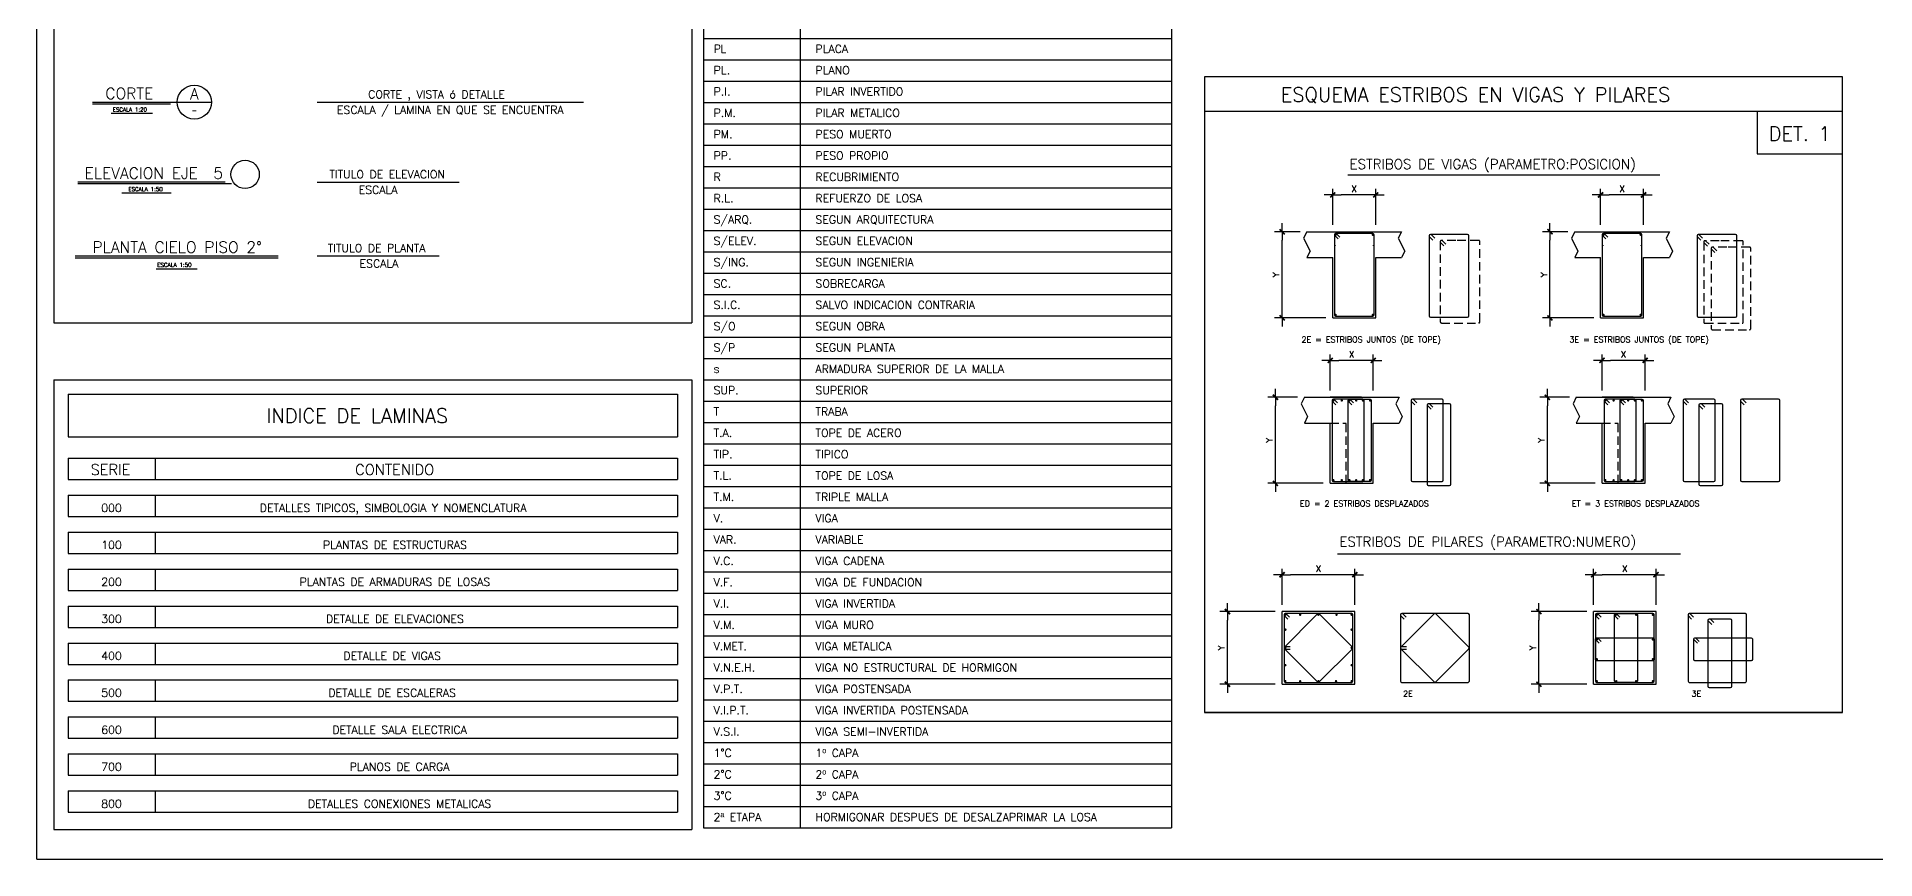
# Model space of a CAD drawing. Extents: x -5074 to 9257, y 66 to 14849.
# Drawn here: x -58 to 3174, y 68 to 1514 of the extents above; entities that cross this region are included whole.
import ezdxf
from ezdxf.enums import TextEntityAlignment as Align

# ---------------------------------------------------------------- set-up
doc = ezdxf.new("R2010")
doc.units = 0
doc.header["$LTSCALE"] = 30
doc.header["$MEASUREMENT"] = 0
doc.linetypes.add('DASHED', pattern=[0.75, 0.5, -0.25])
doc.layers.get('0').update_dxf_attribs({"linetype": 'CONTINUOUS'})
for name, color, linetype in [('RLA-CORTES', 5, 'CONTINUOUS'), ('RLA-FORMATO', 7, 'CONTINUOUS'), ('RLA-TEXTOS1', 9, 'CONTINUOUS')]:
    doc.layers.add(name, color=color, linetype=linetype)
doc.styles.add('ROMAND', font='romand', dxfattribs={"height": 31.5})
doc.styles.add('ROMANS', font='romans.shx', dxfattribs={"height": 11.25})
doc.styles.add('SIETE50', font='ROMAND.SHX', dxfattribs={"height": 31.5})
doc.dimstyles.new('ING20', dxfattribs={"dimscale": 50, "dimtxt": 0.27, "dimasz": 0.3, "dimexe": 0.3, "dimexo": 1, "dimgap": 0.1, "dimtad": 1, "dimlfac": 0.4, "dimzin": 12, "dimdsep": 46, "dimtxsty": 'ROMANS', "dimblk1": 'TICK1', "dimblk2": 'TICK1', "dimsah": 1, "dimcen": 0.09, "dimse1": 1, "dimse2": 1, "dimclrd": 2, "dimclre": 1, "dimclrt": 3, "dimadec": 0, "dimazin": 0, "dimtfac": 1, "dimtix": 1, "dimtmove": 2, "dimatfit": 3, "dimldrblk": 'TICK1', "dimfxl": 1, "dimtolj": 1, "dimtzin": 12, "dimarcsym": 0})

# ---------------------------------------------------------------- blocks, each defined once
blk = doc.blocks.new('t-corte')
at = {"color": 6}
for p, q in [((-169.7, -4.9), (162.3, -4.9)), ((-169.7, -9.9), (48.3, -9.9))]:
    blk.add_line(p, q, dxfattribs=at)
at = {"color": 3}
blk.add_line((-117.3, -35.3), (-1.8, -35.3), dxfattribs=at)
blk.add_circle((114.8, -4.9), 47.5, dxfattribs=at)
at = {"color": 6, "style": 'SIETE50'}
blk.add_text('CORTE', height=31.5, dxfattribs=at).set_placement((-133.4, 3.7))
blk.add_attdef('A', text='', height=31.5, dxfattribs=at).set_placement((114.9, 18.7), align=Align.MIDDLE_CENTER)
at = {"color": 3, "style": 'ROMANS'}
blk.add_attdef('ESCALA', (-113, -31.1), '', height=11.2, dxfattribs=at)
blk.add_attdef('-', text='', height=13, dxfattribs=at).set_placement((115, -27.7), align=Align.MIDDLE)
blk = doc.blocks.new('TICK1')
at = {"color": 2}
for points in [[(0, 0), (-1, 0)], [(0, 0), (1, 0)]]:
    blk.add_lwpolyline(points, dxfattribs=at)
at = {"color": 2, "const_width": 0.2}
blk.add_lwpolyline([(-0.3, -0.3), (0.3, 0.3)], dxfattribs=at)
blk = doc.blocks.new('*D38')
at = {"layer": 'RLA-CORTES', "color": 2, "lineweight": -2, "transparency": 16777216}
blk.add_line((2131, 1034.6), (2131, 1155.9), dxfattribs=at)
at = {"layer": 'RLA-CORTES', "color": 2, "lineweight": -2, "transparency": 16777216, "xscale": 15, "yscale": 15, "zscale": 15}
for p, rotation in [((2131, 1170.9), 90), ((2131, 1019.6), 270)]:
    blk.add_blockref('TICK1', p, dxfattribs=dict(at, rotation=rotation))
at = {"layer": 'RLA-CORTES', "color": 3, "transparency": 16777216, "insert": (2120.3, 1095.2), "char_height": 11.25, "attachment_point": 5, "rotation": 90, "style": 'ROMANS'}
blk.add_mtext('\\A1;Y', dxfattribs=at)
blk = doc.blocks.new('*D39')
at = {"layer": 'RLA-CORTES', "color": 2, "lineweight": -2, "transparency": 16777216}
blk.add_line((2280.5, 1235.7), (2234.9, 1235.7), dxfattribs=at)
at = {"layer": 'RLA-CORTES', "color": 2, "lineweight": -2, "transparency": 16777216, "xscale": 15, "yscale": 15, "zscale": 15, "rotation": 180}
blk.add_blockref('TICK1', (2219.9, 1235.7), dxfattribs=at)
at = {"layer": 'RLA-CORTES', "color": 2, "lineweight": -2, "transparency": 16777216, "xscale": 15, "yscale": 15, "zscale": 15}
blk.add_blockref('TICK1', (2295.5, 1235.7), dxfattribs=at)
at = {"layer": 'RLA-CORTES', "color": 3, "transparency": 16777216, "insert": (2257.7, 1246.4), "char_height": 11.25, "attachment_point": 5, "style": 'ROMANS'}
blk.add_mtext('\\A1;X', dxfattribs=at)
blk = doc.blocks.new('*D40')
at = {"layer": 'RLA-CORTES', "color": 2, "lineweight": -2, "transparency": 16777216}
blk.add_line((2601.8, 1034.6), (2601.8, 1155.9), dxfattribs=at)
at = {"layer": 'RLA-CORTES', "color": 2, "lineweight": -2, "transparency": 16777216, "xscale": 15, "yscale": 15, "zscale": 15}
for p, rotation in [((2601.8, 1170.9), 90), ((2601.8, 1019.6), 270)]:
    blk.add_blockref('TICK1', p, dxfattribs=dict(at, rotation=rotation))
at = {"layer": 'RLA-CORTES', "color": 3, "transparency": 16777216, "insert": (2591.2, 1095.2), "char_height": 11.25, "attachment_point": 5, "rotation": 90, "style": 'ROMANS'}
blk.add_mtext('\\A1;Y', dxfattribs=at)
blk = doc.blocks.new('*D41')
at = {"layer": 'RLA-CORTES', "color": 2, "lineweight": -2, "transparency": 16777216}
blk.add_line((2751.4, 1235.7), (2705.8, 1235.7), dxfattribs=at)
at = {"layer": 'RLA-CORTES', "color": 2, "lineweight": -2, "transparency": 16777216, "xscale": 15, "yscale": 15, "zscale": 15, "rotation": 180}
blk.add_blockref('TICK1', (2690.8, 1235.7), dxfattribs=at)
at = {"layer": 'RLA-CORTES', "color": 2, "lineweight": -2, "transparency": 16777216, "xscale": 15, "yscale": 15, "zscale": 15}
blk.add_blockref('TICK1', (2766.4, 1235.7), dxfattribs=at)
at = {"layer": 'RLA-CORTES', "color": 3, "transparency": 16777216, "insert": (2728.6, 1246.4), "char_height": 11.25, "attachment_point": 5, "style": 'ROMANS'}
blk.add_mtext('\\A1;X', dxfattribs=at)
blk = doc.blocks.new('*D42')
at = {"layer": 'RLA-CORTES', "color": 2, "lineweight": -2, "transparency": 16777216}
blk.add_line((2119.3, 743.7), (2119.3, 865), dxfattribs=at)
at = {"layer": 'RLA-CORTES', "color": 2, "lineweight": -2, "transparency": 16777216, "xscale": 15, "yscale": 15, "zscale": 15}
for p, rotation in [((2119.3, 880), 90), ((2119.3, 728.7), 270)]:
    blk.add_blockref('TICK1', p, dxfattribs=dict(at, rotation=rotation))
at = {"layer": 'RLA-CORTES', "color": 3, "transparency": 16777216, "insert": (2108.7, 804.4), "char_height": 11.25, "attachment_point": 5, "rotation": 90, "style": 'ROMANS'}
blk.add_mtext('\\A1;Y', dxfattribs=at)
blk = doc.blocks.new('*D43')
at = {"layer": 'RLA-CORTES', "color": 2, "lineweight": -2, "transparency": 16777216}
blk.add_line((2276.1, 944.9), (2230.5, 944.9), dxfattribs=at)
at = {"layer": 'RLA-CORTES', "color": 2, "lineweight": -2, "transparency": 16777216, "xscale": 15, "yscale": 15, "zscale": 15, "rotation": 180}
blk.add_blockref('TICK1', (2215.5, 944.9), dxfattribs=at)
at = {"layer": 'RLA-CORTES', "color": 2, "lineweight": -2, "transparency": 16777216, "xscale": 15, "yscale": 15, "zscale": 15}
blk.add_blockref('TICK1', (2291.1, 944.9), dxfattribs=at)
at = {"layer": 'RLA-CORTES', "color": 3, "transparency": 16777216, "insert": (2253.3, 955.5), "char_height": 11.25, "attachment_point": 5, "style": 'ROMANS'}
blk.add_mtext('\\A1;X', dxfattribs=at)
blk = doc.blocks.new('*D44')
at = {"layer": 'RLA-CORTES', "color": 2, "lineweight": -2, "transparency": 16777216}
blk.add_line((2597.2, 743.7), (2597.2, 865), dxfattribs=at)
at = {"layer": 'RLA-CORTES', "color": 2, "lineweight": -2, "transparency": 16777216, "xscale": 15, "yscale": 15, "zscale": 15}
for p, rotation in [((2597.2, 880), 90), ((2597.2, 728.7), 270)]:
    blk.add_blockref('TICK1', p, dxfattribs=dict(at, rotation=rotation))
at = {"layer": 'RLA-CORTES', "color": 3, "transparency": 16777216, "insert": (2586.6, 804.4), "char_height": 11.25, "attachment_point": 5, "rotation": 90, "style": 'ROMANS'}
blk.add_mtext('\\A1;Y', dxfattribs=at)
blk = doc.blocks.new('*D45')
at = {"layer": 'RLA-CORTES', "color": 2, "lineweight": -2, "transparency": 16777216}
blk.add_line((2754.1, 944.9), (2708.4, 944.9), dxfattribs=at)
at = {"layer": 'RLA-CORTES', "color": 2, "lineweight": -2, "transparency": 16777216, "xscale": 15, "yscale": 15, "zscale": 15, "rotation": 180}
blk.add_blockref('TICK1', (2693.4, 944.9), dxfattribs=at)
at = {"layer": 'RLA-CORTES', "color": 2, "lineweight": -2, "transparency": 16777216, "xscale": 15, "yscale": 15, "zscale": 15}
blk.add_blockref('TICK1', (2769.1, 944.9), dxfattribs=at)
at = {"layer": 'RLA-CORTES', "color": 3, "transparency": 16777216, "insert": (2731.2, 955.5), "char_height": 11.25, "attachment_point": 5, "style": 'ROMANS'}
blk.add_mtext('\\A1;X', dxfattribs=at)
blk = doc.blocks.new('*D46')
at = {"layer": 'RLA-CORTES', "color": 2, "lineweight": -2, "transparency": 16777216}
blk.add_line((2582.3, 390.6), (2582.3, 488.3), dxfattribs=at)
at = {"layer": 'RLA-CORTES', "color": 2, "lineweight": -2, "transparency": 16777216, "xscale": 15, "yscale": 15, "zscale": 15}
for p, rotation in [((2582.3, 503.3), 90), ((2582.3, 375.6), 270)]:
    blk.add_blockref('TICK1', p, dxfattribs=dict(at, rotation=rotation))
at = {"layer": 'RLA-CORTES', "color": 3, "transparency": 16777216, "insert": (2571.7, 439.5), "char_height": 11.25, "attachment_point": 5, "rotation": 90, "style": 'ROMANS'}
blk.add_mtext('\\A1;Y', dxfattribs=at)
blk = doc.blocks.new('*D47')
at = {"layer": 'RLA-CORTES', "color": 2, "lineweight": -2, "transparency": 16777216}
blk.add_line((2773.3, 568.2), (2693.5, 568.2), dxfattribs=at)
at = {"layer": 'RLA-CORTES', "color": 2, "lineweight": -2, "transparency": 16777216, "xscale": 15, "yscale": 15, "zscale": 15, "rotation": 180}
blk.add_blockref('TICK1', (2678.5, 568.2), dxfattribs=at)
at = {"layer": 'RLA-CORTES', "color": 2, "lineweight": -2, "transparency": 16777216, "xscale": 15, "yscale": 15, "zscale": 15}
blk.add_blockref('TICK1', (2788.3, 568.2), dxfattribs=at)
at = {"layer": 'RLA-CORTES', "color": 3, "transparency": 16777216, "insert": (2733.4, 578.8), "char_height": 11.25, "attachment_point": 5, "style": 'ROMANS'}
blk.add_mtext('\\A1;X', dxfattribs=at)
blk = doc.blocks.new('*D48')
at = {"layer": 'RLA-CORTES', "color": 2, "lineweight": -2, "transparency": 16777216}
blk.add_line((2034.8, 390.6), (2034.8, 488.3), dxfattribs=at)
at = {"layer": 'RLA-CORTES', "color": 2, "lineweight": -2, "transparency": 16777216, "xscale": 15, "yscale": 15, "zscale": 15}
for p, rotation in [((2034.8, 503.3), 90), ((2034.8, 375.6), 270)]:
    blk.add_blockref('TICK1', p, dxfattribs=dict(at, rotation=rotation))
at = {"layer": 'RLA-CORTES', "color": 3, "transparency": 16777216, "insert": (2024.2, 439.5), "char_height": 11.25, "attachment_point": 5, "rotation": 90, "style": 'ROMANS'}
blk.add_mtext('\\A1;Y', dxfattribs=at)
blk = doc.blocks.new('*D49')
at = {"layer": 'RLA-CORTES', "color": 2, "lineweight": -2, "transparency": 16777216}
blk.add_line((2243.8, 568.2), (2146, 568.2), dxfattribs=at)
at = {"layer": 'RLA-CORTES', "color": 2, "lineweight": -2, "transparency": 16777216, "xscale": 15, "yscale": 15, "zscale": 15, "rotation": 180}
blk.add_blockref('TICK1', (2131, 568.2), dxfattribs=at)
at = {"layer": 'RLA-CORTES', "color": 2, "lineweight": -2, "transparency": 16777216, "xscale": 15, "yscale": 15, "zscale": 15}
blk.add_blockref('TICK1', (2258.8, 568.2), dxfattribs=at)
at = {"layer": 'RLA-CORTES', "color": 3, "transparency": 16777216, "insert": (2194.9, 578.8), "char_height": 11.25, "attachment_point": 5, "style": 'ROMANS'}
blk.add_mtext('\\A1;X', dxfattribs=at)

msp = doc.modelspace()

# ---------------------------------------------------------------- linework, layer by layer
at = {"layer": 'RLA-CORTES', "color": 2}
for p, q in [((1994.799, 1442.966), (1994.799, 326.036)), ((3116.073, 1442.966), (1994.799, 1442.966)), ((3116.073, 326.036), (3116.073, 1442.966)), ((2966.073, 1382.955), (2966.073, 1307.955)), ((2966.073, 1307.955), (3116.073, 1307.955)), ((2174.517, 1170.857, 0), (2168.845, 1159.513, 0)), ((2222.915, 1164.624, 0), (2229.332, 1158.207, 0)), ((2226.122, 1167.83, 0), (2232.539, 1161.413, 0)), ((2340.892, 1170.857, 0), (2335.22, 1159.513, 0)), ((2645.398, 1170.857, 0), (2639.726, 1159.513, 0)), ((2693.796, 1164.624, 0), (2700.213, 1158.207, 0)), ((2697.003, 1167.83, 0), (2703.42, 1161.413, 0)), ((2811.773, 1170.857, 0), (2806.101, 1159.513, 0)), ((2168.845, 1159.513, 0), (2180.189, 1136.825, 0)), ((2180.189, 1136.825, 0), (2174.517, 1125.482, 0)), ((2335.22, 1159.513, 0), (2346.564, 1136.825, 0)), ((2346.564, 1136.825, 0), (2340.892, 1125.482, 0)), ((2639.726, 1159.513, 0), (2651.07, 1136.825, 0)), ((2651.07, 1136.825, 0), (2645.398, 1125.482, 0)), ((2806.101, 1159.513, 0), (2817.445, 1136.825, 0)), ((2817.445, 1136.825, 0), (2811.773, 1125.482, 0)), ((2170.112, 879.998, 0), (2164.44, 868.654, 0)), ((2218.892, 873.39, 0), (2225.309, 866.973, 0)), ((2222.098, 876.597, 0), (2228.515, 870.18, 0)), ((2247.036, 873.39, 0), (2253.453, 866.973, 0)), ((2250.243, 876.597, 0), (2256.66, 870.18, 0)), ((2336.487, 879.998, 0), (2330.815, 868.654, 0)), ((2648.052, 879.998, 0), (2642.38, 868.654, 0)), ((2696.832, 873.39, 0), (2703.249, 866.973, 0)), ((2700.038, 876.597, 0), (2706.455, 870.18, 0)), ((2724.976, 873.39, 0), (2731.393, 866.973, 0)), ((2728.183, 876.597, 0), (2734.6, 870.18, 0)), ((2814.427, 879.998, 0), (2808.755, 868.654, 0)), ((2164.44, 868.654, 0), (2175.784, 845.966, 0)), ((2175.784, 845.966, 0), (2170.112, 834.623, 0)), ((2330.815, 868.654, 0), (2342.159, 845.966, 0)), ((2342.159, 845.966, 0), (2336.487, 834.623, 0)), ((2642.38, 868.654, 0), (2653.723, 845.966, 0)), ((2653.723, 845.966, 0), (2648.052, 834.623, 0)), ((2808.755, 868.654, 0), (2820.098, 845.966, 0)), ((2820.098, 845.966, 0), (2814.427, 834.623, 0)), ((2134.411, 496.721, 0), (2140.828, 490.304, 0)), ((2137.618, 499.927, 0), (2144.035, 493.51, 0)), ((2681.91, 496.721, 0), (2688.327, 490.304, 0)), ((2685.117, 499.927, 0), (2691.534, 493.51, 0)), ((2715.153, 496.721, 0), (2721.57, 490.304, 0)), ((2718.359, 499.927, 0), (2724.776, 493.51, 0)), ((2681.91, 454.237, 0), (2688.327, 447.82, 0)), ((2685.117, 457.444, 0), (2691.534, 451.027, 0)), ((2135.801, 441.725, 0), (2144.876, 441.725, 0)), ((2135.801, 437.19, 0), (2144.876, 437.19, 0)), ((3116.073, 326.036), (1994.799, 326.036)), ((1994.799, 326.036), (3116.073, 326.036))]:
    msp.add_line(p, q, dxfattribs=at)
at = {"layer": 'RLA-CORTES', "color": 1}
for p, q in [((2219.892, 1182.957, 0), (2219.892, 1246.293, 0)), ((2295.517, 1182.957, 0), (2295.517, 1246.293, 0)), ((2690.773, 1182.957, 0), (2690.773, 1246.293, 0)), ((2766.398, 1182.957, 0), (2766.398, 1246.293, 0)), ((2162.417, 1170.857, 0), (2117.685, 1170.857, 0)), ((2633.298, 1170.857, 0), (2588.566, 1170.857, 0)), ((2207.792, 1019.607, 0), (2117.685, 1019.607, 0)), ((2678.673, 1019.607, 0), (2588.566, 1019.607, 0)), ((2215.487, 892.098, 0), (2215.487, 955.433, 0)), ((2291.112, 892.098, 0), (2291.112, 955.433, 0)), ((2693.427, 892.098, 0), (2693.427, 955.433, 0)), ((2769.052, 892.098, 0), (2769.052, 955.433, 0)), ((2158.012, 879.998, 0), (2106.02, 879.998, 0)), ((2270.386, 879.998, 0), (2215.422, 879.998, 0)), ((2635.952, 879.998, 0), (2583.96, 879.998, 0)), ((2748.326, 879.998, 0), (2693.361, 879.998, 0)), ((2203.387, 728.748, 0), (2106.02, 728.748, 0)), ((2681.327, 728.748, 0), (2583.96, 728.748, 0)), ((2131.006, 515.428, 0), (2131.006, 578.764, 0)), ((2258.758, 515.428, 0), (2258.758, 578.764, 0)), ((2678.505, 515.428, 0), (2678.505, 578.764, 0)), ((2788.272, 515.428, 0), (2788.272, 578.764, 0)), ((2118.906, 503.328, 0), (2021.539, 503.328, 0)), ((2666.405, 503.328, 0), (2569.038, 503.328, 0)), ((2118.906, 375.582, 0), (2021.539, 375.582, 0)), ((2666.405, 375.582, 0), (2569.038, 375.582, 0))]:
    msp.add_line(p, q, dxfattribs=at)
at = {"layer": 'RLA-CORTES'}
for p, q in [((2174.517, 1170.857, 0), (2340.892, 1170.857, 0)), ((2645.398, 1170.857, 0), (2811.773, 1170.857, 0)), ((2174.517, 1125.482, 0), (2219.892, 1125.482, 0)), ((2219.892, 1019.607, 0), (2219.892, 1125.482, 0)), ((2295.517, 1125.482, 0), (2340.892, 1125.482, 0)), ((2295.517, 1019.607, 0), (2295.517, 1125.482, 0)), ((2645.398, 1125.482, 0), (2690.773, 1125.482, 0)), ((2690.773, 1019.607, 0), (2690.773, 1125.482, 0)), ((2766.398, 1125.482, 0), (2811.773, 1125.482, 0)), ((2766.398, 1019.607, 0), (2766.398, 1125.482, 0)), ((2219.892, 1019.607, 0), (2295.517, 1019.607, 0)), ((2690.773, 1019.607, 0), (2766.398, 1019.607, 0)), ((2170.112, 879.998, 0), (2336.487, 879.998, 0)), ((2648.052, 879.998, 0), (2814.427, 879.998, 0)), ((2170.112, 834.623, 0), (2215.487, 834.623, 0)), ((2215.487, 728.748, 0), (2215.487, 834.623, 0)), ((2291.112, 834.623, 0), (2336.487, 834.623, 0)), ((2291.112, 728.748, 0), (2291.112, 834.623, 0)), ((2648.052, 834.623, 0), (2693.427, 834.623, 0)), ((2693.427, 728.748, 0), (2693.427, 834.623, 0)), ((2769.052, 834.623, 0), (2814.427, 834.623, 0)), ((2769.052, 728.748, 0), (2769.052, 834.623, 0)), ((2215.487, 728.748, 0), (2291.112, 728.748, 0)), ((2693.427, 728.748, 0), (2769.052, 728.748, 0)), ((2258.758, 503.328, 0), (2131.006, 503.328, 0)), ((2131.006, 375.582, 0), (2131.006, 503.328, 0)), ((2258.758, 375.582, 0), (2258.758, 503.328, 0)), ((2788.272, 503.328, 0), (2678.505, 503.328, 0)), ((2678.505, 375.582, 0), (2678.505, 503.328, 0)), ((2788.272, 375.582, 0), (2788.272, 503.328, 0)), ((2131.006, 375.582, 0), (2258.758, 375.582, 0)), ((2678.505, 375.582, 0), (2788.272, 375.582, 0))]:
    msp.add_line(p, q, dxfattribs=at)
at = {"layer": 'RLA-CORTES', "color": 7}
for p, q in [((2392.801, 1166.015, 0), (2399.218, 1159.598, 0)), ((2863.682, 1166.015, 0), (2870.099, 1159.598, 0)), ((2389.595, 1162.809, 0), (2396.012, 1156.392, 0)), ((2860.476, 1162.809, 0), (2866.893, 1156.392, 0)), ((2357.968, 873.39, 0), (2364.385, 866.973, 0)), ((2361.174, 876.597, 0), (2367.591, 870.18, 0)), ((2835.908, 873.39, 0), (2842.325, 866.973, 0)), ((2839.114, 876.597, 0), (2845.531, 870.18, 0)), ((2936.929, 873.39, 0), (2943.346, 866.973, 0)), ((2940.136, 876.597, 0), (2946.553, 870.18, 0)), ((2386.295, 865.659, 0), (2392.712, 859.242, 0)), ((2389.502, 868.865, 0), (2395.919, 862.448, 0)), ((2864.235, 865.659, 0), (2870.652, 859.242, 0)), ((2867.442, 868.865, 0), (2873.859, 862.448, 0)), ((2339.15, 496.721, 0), (2345.567, 490.304, 0)), ((2342.356, 499.927, 0), (2348.773, 493.51, 0)), ((2844.454, 496.721, 0), (2850.871, 490.304, 0)), ((2847.661, 499.927, 0), (2854.078, 493.51, 0)), ((2880.133, 487.307, 0), (2886.55, 480.89, 0)), ((2883.34, 490.514, 0), (2889.757, 484.097, 0)), ((2854.589, 454.237, 0), (2861.006, 447.82, 0)), ((2857.795, 457.444, 0), (2864.212, 451.027, 0)), ((2340.54, 441.725, 0), (2349.615, 441.725, 0)), ((2340.54, 437.19, 0), (2349.615, 437.19, 0))]:
    msp.add_line(p, q, dxfattribs=at)
at = {"layer": 'RLA-CORTES', "color": 2, "linetype": 'DASHED'}
for p, q in [((2408.955, 1152.524, 0), (2415.372, 1146.107, 0)), ((2412.161, 1155.73, 0), (2418.578, 1149.313, 0)), ((2872.012, 1152.035, 0), (2878.429, 1145.618, 0)), ((2875.219, 1155.241, 0), (2881.636, 1148.824, 0)), ((2885.214, 1140.797, 0), (2891.631, 1134.38, 0)), ((2888.421, 1144.003, 0), (2894.838, 1137.586, 0)), ((2215.487, 834.623, 0), (2243.631, 834.623, 0)), ((2243.631, 728.748, 0), (2243.631, 834.623, 0)), ((2693.427, 834.623, 0), (2721.571, 834.623, 0)), ((2721.571, 728.748, 0), (2721.571, 834.623, 0))]:
    msp.add_line(p, q, dxfattribs=at)
at = {"layer": 'RLA-CORTES', "color": 2, "elevation": 0}
for points in [[(2290.373, 1022.63, 0.41421356), (2292.49, 1024.748), (2292.49, 1165.713, 0.41421356), (2290.373, 1167.83), (2250.14, 1167.83), (2225.033, 1167.83, 0.41421356), (2222.915, 1165.713), (2222.915, 1024.748, 0.41421356), (2225.033, 1022.63)], [(2761.254, 1022.63, 0.41421356), (2763.371, 1024.748), (2763.371, 1165.713, 0.41421356), (2761.254, 1167.83), (2721.021, 1167.83), (2695.914, 1167.83, 0.41421356), (2693.796, 1165.713), (2693.796, 1024.748, 0.41421356), (2695.914, 1022.63)], [(2273.105, 732.153, 0.41421356), (2275.222, 734.27), (2275.222, 874.479, 0.41421356), (2273.105, 876.597), (2254.981, 876.597), (2221.009, 876.597, 0.41421356), (2218.892, 874.479), (2218.892, 734.27, 0.41421356), (2221.009, 732.153)], [(2249.154, 732.153, -0.41421356), (2247.036, 734.27), (2247.036, 874.479, -0.41421356), (2249.154, 876.597), (2267.277, 876.597), (2285.589, 876.597, -0.41421356), (2287.706, 874.479), (2287.706, 734.27, -0.41421356), (2285.589, 732.153)], [(2751.044, 732.153, 0.41421356), (2753.162, 734.27), (2753.162, 874.479, 0.41421356), (2751.044, 876.597), (2732.921, 876.597), (2698.949, 876.597, 0.41421356), (2696.832, 874.479), (2696.832, 734.27, 0.41421356), (2698.949, 732.153)], [(2727.094, 732.153, -0.41421356), (2724.976, 734.27), (2724.976, 874.479, -0.41421356), (2727.094, 876.597), (2745.217, 876.597), (2763.529, 876.597, -0.41421356), (2765.646, 874.479), (2765.646, 734.27, -0.41421356), (2763.529, 732.153)], [(2253.235, 378.987, 0.41421356), (2255.352, 381.105), (2255.352, 497.81, 0.41421356), (2253.235, 499.927), (2213.144, 499.927), (2136.529, 499.927, 0.41421356), (2134.411, 497.81), (2134.411, 381.105, 0.41421356), (2136.529, 378.987)], [(2254.732, 437.961, 0.41421356), (2254.732, 440.956), (2196.379, 499.307, 0.41421356), (2193.384, 499.307), (2189.206, 495.129), (2135.031, 440.955, 0.41421356), (2135.031, 437.96), (2193.384, 379.607, 0.41421356), (2196.379, 379.607)], [(2782.75, 378.987, 0.41421356), (2784.867, 381.105), (2784.867, 497.81, 0.41421356), (2782.75, 499.927), (2752.142, 499.927), (2684.028, 499.927, 0.41421356), (2681.91, 497.81), (2681.91, 381.105, 0.41421356), (2684.028, 378.987)], [(2717.27, 378.987, -0.41421356), (2715.153, 381.105), (2715.153, 497.81, -0.41421356), (2717.27, 499.927), (2747.878, 499.927), (2753.706, 499.927, -0.41421356), (2755.823, 497.81), (2755.823, 381.105, -0.41421356), (2753.706, 378.987)], [(2784.867, 418.891, -0.41421356), (2782.75, 416.774), (2684.028, 416.774, -0.41421356), (2681.91, 418.891), (2681.91, 449.499), (2681.91, 455.326, -0.41421356), (2684.028, 457.444), (2782.75, 457.444, -0.41421356), (2784.867, 455.326)]]:
    msp.add_lwpolyline(points, format="xyb", close=True, dxfattribs=at)
for points, const_width in [([(2223.974, 1165.713, 1), (2226.091, 1165.713, 1)], 2.118), ([(2289.314, 1165.713, 1), (2291.431, 1165.713, 1)], 2.118), ([(2694.855, 1165.713, 1), (2696.972, 1165.713, 1)], 2.118), ([(2760.195, 1165.713, 1), (2762.312, 1165.713, 1)], 2.118), ([(2224.174, 1146.655, 1), (2225.081, 1146.655, 1)], 0.908), ([(2290.324, 1146.655, 1), (2291.232, 1146.655, 1)], 0.908), ([(2695.055, 1146.655, 1), (2695.962, 1146.655, 1)], 0.908), ([(2761.205, 1146.655, 1), (2762.113, 1146.655, 1)], 0.908), ([(2223.974, 1024.748, 1), (2226.091, 1024.748, 1)], 2.118), ([(2289.314, 1024.748, 1), (2291.431, 1024.748, 1)], 2.118), ([(2694.855, 1024.748, 1), (2696.972, 1024.748, 1)], 2.118), ([(2760.195, 1024.748, 1), (2762.312, 1024.748, 1)], 2.118), ([(2219.951, 874.479, 1), (2222.068, 874.479, 1)], 2.118), ([(2234.714, 874.479, 1), (2236.831, 874.479, 1)], 2.118), ([(2248.095, 874.479, 1), (2250.213, 874.479, 1)], 2.118), ([(2260.199, 874.479, 1), (2262.317, 874.479, 1)], 2.118), ([(2274.163, 874.479, -1), (2272.046, 874.479, -1)], 2.118), ([(2284.534, 874.479, 1), (2286.652, 874.479, 1)], 2.118), ([(2697.891, 874.479, 1), (2700.008, 874.479, 1)], 2.118), ([(2712.654, 874.479, 1), (2714.771, 874.479, 1)], 2.118), ([(2726.035, 874.479, 1), (2728.152, 874.479, 1)], 2.118), ([(2738.139, 874.479, 1), (2740.257, 874.479, 1)], 2.118), ([(2752.103, 874.479, -1), (2749.986, 874.479, -1)], 2.118), ([(2762.474, 874.479, 1), (2764.592, 874.479, 1)], 2.118), ([(2219.951, 734.27, 1), (2222.068, 734.27, 1)], 2.118), ([(2234.714, 734.111, 1), (2236.831, 734.111, 1)], 2.118), ([(2248.095, 734.27, 1), (2250.213, 734.27, 1)], 2.118), ([(2260.199, 734.111, 1), (2262.317, 734.111, 1)], 2.118), ([(2274.163, 734.27, -1), (2272.046, 734.27, -1)], 2.118), ([(2284.534, 734.27, 1), (2286.652, 734.27, 1)], 2.118), ([(2697.891, 734.27, 1), (2700.008, 734.27, 1)], 2.118), ([(2712.654, 734.111, 1), (2714.771, 734.111, 1)], 2.118), ([(2726.035, 734.27, 1), (2728.152, 734.27, 1)], 2.118), ([(2738.139, 734.111, 1), (2740.257, 734.111, 1)], 2.118), ([(2752.103, 734.27, -1), (2749.986, 734.27, -1)], 2.118), ([(2762.474, 734.27, 1), (2764.592, 734.27, 1)], 2.118), ([(2135.47, 497.81, 1), (2137.587, 497.81, 1)], 2.118), ([(2161.638, 497.81, 1), (2163.756, 497.81, 1)], 2.118), ([(2193.562, 497.81, 1), (2195.679, 497.81, 1)], 2.118), ([(2225.627, 497.81, 1), (2227.745, 497.81, 1)], 2.118), ([(2254.294, 497.81, -1), (2252.176, 497.81, -1)], 2.118), ([(2252.18, 497.81, 1), (2254.298, 497.81, 1)], 2.118), ([(2682.969, 497.81, 1), (2685.087, 497.81, 1)], 2.118), ([(2716.357, 497.81, 1), (2718.474, 497.81, 1)], 2.118), ([(2752.24, 497.81, 1), (2754.358, 497.81, 1)], 2.118), ([(2783.809, 497.81, -1), (2781.691, 497.81, -1)], 2.118), ([(2781.695, 497.81, 1), (2783.813, 497.81, 1)], 2.118), ([(2137.658, 471.576, -1), (2135.541, 471.576, -1)], 2.118), ([(2254.294, 471.576, -1), (2252.176, 471.576, -1)], 2.118), ([(2685.158, 454.387, -1), (2683.04, 454.387, -1)], 2.118), ([(2783.809, 454.387, -1), (2781.691, 454.387, -1)], 2.118), ([(2137.658, 439.457, -1), (2135.541, 439.457, -1)], 2.118), ([(2254.294, 439.637, -1), (2252.176, 439.637, -1)], 2.118), ([(2685.158, 419.491, -1), (2683.04, 419.491, -1)], 2.118), ([(2783.809, 419.491, -1), (2781.691, 419.491, -1)], 2.118), ([(2137.658, 409.177, -1), (2135.541, 409.177, -1)], 2.118), ([(2254.294, 409.177, -1), (2252.176, 409.177, -1)], 2.118), ([(2135.47, 381.105, 1), (2137.587, 381.105, 1)], 2.118), ([(2161.701, 380.945, 1), (2163.819, 380.945, 1)], 2.118), ([(2193.825, 380.945, 1), (2195.942, 380.945, 1)], 2.118), ([(2224.672, 380.945, 1), (2226.79, 380.945, 1)], 2.118), ([(2254.294, 381.105, -1), (2252.176, 381.105, -1)], 2.118), ([(2252.18, 381.105, 1), (2254.298, 381.105, 1)], 2.118), ([(2682.969, 381.105, 1), (2685.087, 381.105, 1)], 2.118), ([(2717.201, 380.945, 1), (2719.319, 380.945, 1)], 2.118), ([(2752.122, 380.945, 1), (2754.239, 380.945, 1)], 2.118), ([(2783.809, 381.105, -1), (2781.691, 381.105, -1)], 2.118), ([(2781.695, 381.105, 1), (2783.813, 381.105, 1)], 2.118)]:
    msp.add_lwpolyline(points, format="xyb", close=True, dxfattribs=dict(at, const_width=const_width))
at = {"layer": 'RLA-CORTES', "color": 7, "elevation": 0}
for points in [[(2457.052, 1020.815, 0.41421356), (2459.17, 1022.933), (2459.17, 1163.898, 0.41421356), (2457.052, 1166.015), (2431.945, 1166.015), (2391.712, 1166.015, 0.41421356), (2389.595, 1163.898), (2389.595, 1022.933, 0.41421356), (2391.712, 1020.815)], [(2927.933, 1020.815, 0.41421356), (2930.051, 1022.933), (2930.051, 1163.898, 0.41421356), (2927.933, 1166.015), (2902.826, 1166.015), (2862.593, 1166.015, 0.41421356), (2860.476, 1163.898), (2860.476, 1022.933, 0.41421356), (2862.593, 1020.815)], [(2412.18, 732.153, 0.41421356), (2414.298, 734.27), (2414.298, 874.479, 0.41421356), (2412.18, 876.597), (2388.596, 876.597), (2360.085, 876.597, 0.41421356), (2357.968, 874.479), (2357.968, 734.27, 0.41421356), (2360.085, 732.153)], [(2890.12, 732.153, 0.41421356), (2892.238, 734.27), (2892.238, 874.479, 0.41421356), (2890.12, 876.597), (2866.536, 876.597), (2838.025, 876.597, 0.41421356), (2835.908, 874.479), (2835.908, 734.27, 0.41421356), (2838.025, 732.153)], [(3003.626, 732.153, 0.41421356), (3005.744, 734.27), (3005.744, 874.479, 0.41421356), (3003.626, 876.597), (2973.019, 876.597), (2939.047, 876.597, 0.41421356), (2936.929, 874.479), (2936.929, 734.27, 0.41421356), (2939.047, 732.153)], [(2388.413, 724.422, -0.41421356), (2386.295, 726.539), (2386.295, 866.748, -0.41421356), (2388.413, 868.865), (2406.536, 868.865), (2424.848, 868.865, -0.41421356), (2426.966, 866.748), (2426.966, 726.539, -0.41421356), (2424.848, 724.422)], [(2866.353, 724.422, -0.41421356), (2864.235, 726.539), (2864.235, 866.748, -0.41421356), (2866.353, 868.865), (2884.476, 868.865), (2902.788, 868.865, -0.41421356), (2904.905, 866.748), (2904.905, 726.539, -0.41421356), (2902.788, 724.422)], [(2457.973, 378.987, 0.41421356), (2460.091, 381.105), (2460.091, 497.81, 0.41421356), (2457.973, 499.927), (2417.882, 499.927), (2341.267, 499.927, 0.41421356), (2339.15, 497.81), (2339.15, 381.105, 0.41421356), (2341.267, 378.987)], [(2459.471, 437.961, 0.41421356), (2459.471, 440.956), (2401.118, 499.307, 0.41421356), (2398.123, 499.307), (2393.945, 495.129), (2339.77, 440.955, 0.41421356), (2339.77, 437.96), (2398.123, 379.607, 0.41421356), (2401.118, 379.607)], [(2945.294, 378.987, 0.41421356), (2947.411, 381.105), (2947.411, 497.81, 0.41421356), (2945.294, 499.927), (2914.686, 499.927), (2846.572, 499.927, 0.41421356), (2844.454, 497.81), (2844.454, 381.105, 0.41421356), (2846.572, 378.987)], [(2882.251, 369.574, -0.41421356), (2880.133, 371.691), (2880.133, 488.396, -0.41421356), (2882.251, 490.514), (2912.859, 490.514), (2918.686, 490.514, -0.41421356), (2920.804, 488.396), (2920.804, 371.691, -0.41421356), (2918.686, 369.574)], [(2957.546, 418.891, -0.41421356), (2955.428, 416.774), (2856.706, 416.774, -0.41421356), (2854.589, 418.891), (2854.589, 449.499), (2854.589, 455.326, -0.41421356), (2856.706, 457.444), (2955.428, 457.444, -0.41421356), (2957.546, 455.326)]]:
    msp.add_lwpolyline(points, format="xyb", close=True, dxfattribs=at)
at = {"layer": 'RLA-CORTES', "color": 7, "linetype": 'DASHED', "elevation": 0}
for points in [[(2476.412, 1010.53, 0.41421356), (2478.53, 1012.648), (2478.53, 1153.613, 0.41421356), (2476.412, 1155.73), (2436.18, 1155.73), (2411.072, 1155.73, 0.41421356), (2408.955, 1153.613), (2408.955, 1012.648, 0.41421356), (2411.072, 1010.53)], [(2939.47, 1010.041, 0.41421356), (2941.587, 1012.159), (2941.587, 1153.124, 0.41421356), (2939.47, 1155.241), (2899.237, 1155.241), (2874.13, 1155.241, 0.41421356), (2872.012, 1153.124), (2872.012, 1012.159, 0.41421356), (2874.13, 1010.041)], [(2952.672, 998.803, 0.41421356), (2954.789, 1000.921), (2954.789, 1141.886, 0.41421356), (2952.672, 1144.003), (2912.439, 1144.003), (2887.332, 1144.003, 0.41421356), (2885.214, 1141.886), (2885.214, 1000.921, 0.41421356), (2887.332, 998.803)]]:
    msp.add_lwpolyline(points, format="xyb", close=True, dxfattribs=at)
at = {"layer": 'RLA-FORMATO', "color": 6, "linetype": 'Continuous'}
for q in [(-58.1, 4123.098), (5686.9, 68.098)]:
    msp.add_line((-58.1, 68.098), q, dxfattribs=at)
at = {"layer": 'RLA-TEXTOS1', "color": 2}
for p, q in [((-28.179, 4023.103), (-28.179, 1010.606)), ((1093.095, 4023.103), (1093.095, 1010.606)), ((1113.757, 4023.103), (1113.757, 123.103)), ((1936.686, 4023.103), (1936.686, 123.103)), ((1283.965, 3948.103), (1283.965, 123.103)), ((1113.757, 1510.603), (1936.686, 1510.603)), ((1113.757, 1473.103), (1936.686, 1473.103)), ((1113.757, 1435.603), (1936.686, 1435.603)), ((1113.757, 1398.103), (1936.686, 1398.103)), ((1113.757, 1360.603), (1936.686, 1360.603)), ((1994.799, 1382.955), (3116.073, 1382.955)), ((1113.757, 1323.103), (1936.686, 1323.103)), ((1113.757, 1285.603), (1936.686, 1285.603)), ((1113.757, 1248.103), (1936.686, 1248.103)), ((1113.757, 1210.603), (1936.686, 1210.603)), ((1113.757, 1173.103), (1936.686, 1173.103)), ((1113.757, 1135.603), (1936.686, 1135.603)), ((1113.757, 1098.103), (1936.686, 1098.103)), ((1113.757, 1060.603), (1936.686, 1060.603)), ((-28.179, 1010.606), (1093.095, 1010.606)), ((1113.757, 1023.103), (1936.686, 1023.103)), ((1113.757, 985.603), (1936.686, 985.603)), ((1113.757, 948.103), (1936.686, 948.103)), ((-28.179, 910.603), (1093.095, 910.603)), ((-28.179, 910.603), (-28.179, 120.603)), ((1093.095, 910.603), (1093.095, 120.603)), ((1113.757, 910.603), (1936.686, 910.603)), ((-3.179, 885.603), (-3.179, 810.603)), ((-3.179, 885.603), (1068.095, 885.603)), ((1068.095, 885.603), (1068.095, 810.603)), ((1113.757, 873.103), (1936.686, 873.103)), ((-3.179, 810.603), (1068.095, 810.603)), ((1113.757, 835.603), (1936.686, 835.603)), ((1113.757, 798.103), (1936.686, 798.103)), ((-3.179, 773.103), (-3.179, 735.603)), ((-3.179, 773.103), (1068.095, 773.103)), ((149.87, 773.103), (149.87, 735.603)), ((1068.095, 773.103), (1068.095, 735.603)), ((1113.757, 760.603), (1936.686, 760.603)), ((-3.179, 735.603), (1068.095, 735.603)), ((1113.757, 723.103), (1936.686, 723.103)), ((-3.179, 708.103), (-3.179, 670.603)), ((-3.179, 708.103), (1068.095, 708.103)), ((149.87, 708.103), (149.87, 670.603)), ((1068.095, 708.103), (1068.095, 670.603)), ((1113.757, 685.603), (1936.686, 685.603)), ((-3.179, 670.603), (1068.095, 670.603)), ((1113.757, 648.103), (1936.686, 648.103)), ((-3.179, 643.103), (-3.179, 605.603)), ((-3.179, 643.103), (1068.095, 643.103)), ((149.87, 643.103), (149.87, 605.603)), ((1068.095, 643.103), (1068.095, 605.603)), ((-3.179, 605.603), (1068.095, 605.603)), ((1113.757, 610.603), (1936.686, 610.603)), ((-3.179, 578.103), (1068.095, 578.103)), ((-3.179, 578.103), (-3.179, 540.603)), ((149.87, 578.103), (149.87, 540.603)), ((1068.095, 578.103), (1068.095, 540.603)), ((1113.757, 573.103), (1936.686, 573.103)), ((-3.179, 540.603), (1068.095, 540.603)), ((1113.757, 535.603), (1936.686, 535.603)), ((-3.179, 513.103), (-3.179, 475.603)), ((-3.179, 513.103), (1068.095, 513.103)), ((149.87, 513.103), (149.87, 475.603)), ((1068.095, 513.103), (1068.095, 475.603)), ((1113.757, 498.103), (1936.686, 498.103)), ((-3.179, 475.603), (1068.095, 475.603)), ((1113.757, 460.603), (1936.686, 460.603)), ((1113.757, 460.603), (1936.686, 460.603)), ((-3.179, 448.103), (-3.179, 410.603)), ((-3.179, 448.103), (1068.095, 448.103)), ((149.87, 448.103), (149.87, 410.603)), ((1068.095, 448.103), (1068.095, 410.603)), ((1113.757, 423.103), (1936.686, 423.103)), ((-3.179, 410.603), (1068.095, 410.603)), ((-3.179, 383.103), (-3.179, 345.603)), ((-3.179, 383.103), (1068.095, 383.103)), ((149.87, 383.103), (149.87, 345.603)), ((1068.095, 383.103), (1068.095, 345.603)), ((1113.757, 385.603), (1936.686, 385.603)), ((-3.179, 345.603), (1068.095, 345.603)), ((1113.757, 348.103), (1936.686, 348.103)), ((-3.179, 318.103), (-3.179, 280.603)), ((-3.179, 318.103), (1068.095, 318.103)), ((149.87, 318.103), (149.87, 280.603)), ((1068.095, 318.103), (1068.095, 280.603)), ((1113.757, 310.603), (1936.686, 310.603)), ((-3.179, 280.603), (1068.095, 280.603)), ((1113.757, 273.103), (1936.686, 273.103)), ((-3.179, 253.103), (-3.179, 215.603)), ((-3.179, 253.103), (1068.095, 253.103)), ((149.87, 253.103), (149.87, 215.603)), ((1068.095, 253.103), (1068.095, 215.603)), ((1113.757, 235.603), (1936.686, 235.603)), ((-3.179, 215.603), (1068.095, 215.603)), ((1113.757, 198.103), (1936.686, 198.103)), ((-3.179, 188.103), (-3.179, 150.603)), ((-3.179, 188.103), (1068.095, 188.103)), ((149.87, 188.103), (149.87, 150.603)), ((1068.095, 188.103), (1068.095, 150.603)), ((-3.179, 150.603), (1068.095, 150.603)), ((1113.757, 160.603), (1936.686, 160.603)), ((-28.179, 120.603), (1093.095, 120.603)), ((1113.757, 123.103), (1936.686, 123.103))]:
    msp.add_line(p, q, dxfattribs=at)
at = {"layer": 'RLA-TEXTOS1'}
for p, q in [((434.52, 1398.651), (903.135, 1398.651)), ((434.52, 1258.12), (684.108, 1258.12)), ((435.06, 1128.501), (649.278, 1128.501))]:
    msp.add_line(p, q, dxfattribs=at)
at = {"layer": 'RLA-TEXTOS1', "color": 3}
for p, q in [((2246.372, 1270.861), (2794.685, 1270.861)), ((91.344, 1239.385), (178.195, 1239.385)), ((151.907, 1105.967), (223.787, 1105.967)), ((2228.303, 604.689), (2830.98, 604.689))]:
    msp.add_line(p, q, dxfattribs=at)
at = {"layer": 'RLA-TEXTOS1', "color": 6}
for p, q in [((14.356, 1258.587), (272.857, 1258.587)), ((14.356, 1255.437), (284.174, 1255.437)), ((9.111, 1128.499), (366.511, 1128.499)), ((9.111, 1125.349), (366.511, 1125.349))]:
    msp.add_line(p, q, dxfattribs=at)
at = {"layer": 'RLA-TEXTOS1', "color": 3}
msp.add_circle((308.173, 1271.689), 24.929, dxfattribs=at)

# ---------------------------------------------------------------- block references
at = {"layer": 'RLA-TEXTOS1', "xscale": 0.6300000000046566, "yscale": 0.6300000000046566, "zscale": 0.6300000000046566}
msp.add_blockref('t-corte', (146.562, 1401.707), dxfattribs=at).add_auto_attribs({'ESCALA': 'ESCALA 1:20', 'A': 'A', '-': '-'})

# ---------------------------------------------------------------- texts
at = {"layer": 'RLA-CORTES', "color": 5, "style": 'ROMANS'}
msp.add_text('DET. 1', height=25, dxfattribs=at).set_placement((3040.779, 1330.712), align=Align.CENTER)
at = {"layer": 'RLA-CORTES', "color": 3, "style": 'ROMAND'}
for s, p in [('2E = ESTRIBOS JUNTOS (DE TOPE)', (2165.028, 976.316)), ('3E = ESTRIBOS JUNTOS (DE TOPE)', (2635.909, 976.316)), ('ED = 2 ESTRIBOS DESPLAZADOS', (2162.342, 688.09, 0)), ('ET = 3 ESTRIBOS DESPLAZADOS', (2640.282, 688.09, 0)), ('2E', (2343.514, 353.879, 0)), ('3E', (2850.551, 353.879, 0))]:
    msp.add_text(s, height=10.285, dxfattribs=at).set_placement(p)
at = {"layer": 'RLA-TEXTOS1', "style": 'ROMANS'}
for s, height, p in [('P', 14.062, (1131.857, 1485.267)), ('L', 14.062, (1143.77, 1485.267)), ('PLACA', 14.0625, (1310.731, 1485.267)), ('PL.', 14.0625, (1131.638, 1447.767)), ('PLANO', 14.0625, (1310.731, 1447.767)), ('P.I.', 14.0625, (1131.638, 1410.267)), ('PILAR INVERTIDO', 14.0625, (1310.731, 1410.267)), ('P.M.', 14.0625, (1131.638, 1372.767)), ('PILAR METALICO', 14.0625, (1310.731, 1372.767)), ('PM.', 14.0625, (1131.638, 1335.267)), ('PESO MUERTO', 14.0625, (1310.731, 1335.267)), ('PP.', 14.0625, (1131.638, 1297.767)), ('PESO PROPIO', 14.0625, (1310.731, 1297.767)), ('R', 14.062, (1131.638, 1260.267)), ('RECUBRIMIENTO', 14.0625, (1310.731, 1260.267)), ('R.L.', 14.0625, (1131.638, 1222.767)), ('REFUERZO DE LOSA', 14.0625, (1310.731, 1222.767)), ('S/ARQ.', 14.0625, (1131.638, 1185.267)), ('SEGUN ARQUITECTURA', 14.0625, (1310.731, 1185.267)), ('S/ELEV.', 14.0625, (1131.638, 1147.767)), ('SEGUN ELEVACION', 14.0625, (1310.731, 1147.767)), ('S/ING.', 14.0625, (1131.638, 1110.267)), ('SEGUN INGENIERIA', 14.0625, (1310.731, 1110.267)), ('SC.', 14.0625, (1131.638, 1072.767)), ('SOBRECARGA', 14.0625, (1310.731, 1072.767)), ('S.I.C.', 14.0625, (1131.638, 1035.267)), ('SALVO INDICACION CONTRARIA', 14.0625, (1310.731, 1035.267)), ('S/O', 14.0625, (1131.638, 997.767)), ('SEGUN OBRA', 14.0625, (1310.731, 997.767)), ('S/P', 14.0625, (1131.638, 960.267)), ('SEGUN PLANTA', 14.0625, (1310.731, 960.267)), ('s', 14.062, (1131.638, 922.767)), ('ARMADURA SUPERIOR DE LA MALLA', 14.0625, (1310.731, 922.767)), ('SUP.', 14.0625, (1131.638, 885.267)), ('SUPERIOR', 14.0625, (1310.731, 885.267)), ('T', 14.062, (1131.638, 847.767)), ('TRABA', 14.0625, (1310.731, 847.767)), ('T.A.', 14.0625, (1131.638, 810.267)), ('TOPE DE ACERO', 14.0625, (1310.731, 810.267)), ('TIP.', 14.0625, (1131.638, 772.767)), ('TIPICO', 14.0625, (1310.731, 772.767)), ('T.L.', 14.0625, (1131.638, 735.267)), ('TOPE DE LOSA', 14.0625, (1310.731, 735.267)), ('T.M.', 14.0625, (1131.638, 697.767)), ('TRIPLE MALLA', 14.0625, (1310.731, 697.767)), ('V.', 14.0625, (1131.638, 660.267)), ('VIGA', 14.0625, (1310.731, 660.267)), ('VAR.', 14.0625, (1131.638, 622.767)), ('VARIABLE', 14.0625, (1310.731, 622.767)), ('V.C.', 14.0625, (1131.638, 585.267)), ('VIGA CADENA', 14.0625, (1310.731, 585.267)), ('V.F.', 14.0625, (1131.638, 547.767)), ('VIGA DE FUNDACION', 14.0625, (1310.731, 547.767)), ('V.I.', 14.0625, (1131.638, 510.267)), ('VIGA INVERTIDA', 14.0625, (1310.731, 510.267)), ('V.M.', 14.0625, (1131.638, 472.767)), ('VIGA MURO', 14.0625, (1310.731, 472.767)), ('V.MET.', 14.0625, (1131.638, 435.267)), ('VIGA METALICA', 14.0625, (1310.731, 435.267)), ('V.N.E.H.', 14.0625, (1131.638, 397.767)), ('VIGA NO ESTRUCTURAL DE HORMIGON', 14.0625, (1310.731, 397.767)), ('V.P.T.', 14.0625, (1131.638, 360.267)), ('VIGA POSTENSADA', 14.0625, (1310.731, 360.267)), ('V.I.P.T.', 14.0625, (1131.638, 322.767)), ('VIGA INVERTIDA POSTENSADA', 14.0625, (1310.731, 322.767)), ('V.S.I.', 14.0625, (1131.638, 285.267)), ('VIGA SEMI-INVERTIDA', 14.0625, (1310.731, 285.267)), ('1%%DC', 14.0625, (1131.638, 247.767)), ('1º CAPA', 14.0625, (1310.731, 247.767)), ('2%%DC', 14.0625, (1131.638, 210.267)), ('2º CAPA', 14.0625, (1310.731, 210.267)), ('3%%DC', 14.0625, (1131.638, 172.767)), ('3º CAPA', 14.0625, (1310.731, 172.767)), ('2ª ETAPA', 14.0625, (1131.638, 135.267)), ('HORMIGONAR DESPUES DE DESALZAPRIMAR LA LOSA', 14.0625, (1310.731, 135.267))]:
    msp.add_text(s, height=height, dxfattribs=at).set_placement(p)
at = {"layer": 'RLA-TEXTOS1', "color": 5, "style": 'ROMANS'}
msp.add_text('ESQUEMA ESTRIBOS EN VIGAS Y PILARES', height=25, dxfattribs=at).set_placement((2128.516, 1399.495))
at = {"layer": 'RLA-TEXTOS1', "style": 'ROMANS'}
for s, p in [('ESCALA / LAMINA EN QUE SE ENCUENTRA', (668.742, 1378.087)), ('CORTE , VISTA ó DETALLE', (644.687, 1405.385)), ('TITULO DE ELEVACION', (557.833, 1264.855)), ('ESCALA', (541.914, 1237.557)), ('TITULO DE PLANTA', (539.213, 1135.235)), ('ESCALA', (543.45, 1107.937)), ('000', (73.29, 678.499)), ('DETALLES TIPICOS, SIMBOLOGIA Y NOMENCLATURA', (568.35, 678.499)), ('100', (73.29, 613.499)), ('PLANTAS DE ESTRUCTURAS', (571.441, 613.499)), ('200', (73.29, 548.499)), ('PLANTAS DE ARMADURAS DE LOSAS', (571.441, 548.499)), ('300', (73.29, 483.499)), ('DETALLE DE ELEVACIONES', (571.441, 483.499)), ('400', (73.29, 418.499)), ('DETALLE DE VIGAS ', (571.441, 418.499)), ('500', (73.29, 353.499)), ('DETALLE DE ESCALERAS ', (571.441, 353.499)), ('600', (73.29, 288.499)), ('DETALLE SALA ELECTRICA', (579.65, 288.499)), ('700', (73.29, 223.499)), ('PLANOS DE CARGA', (579.65, 223.499)), ('800', (73.29, 158.499)), ('DETALLES CONEXIONES METALICAS', (579.65, 158.499))]:
    msp.add_text(s, height=14.0625, dxfattribs=at).set_placement(p, align=Align.CENTER)
at = {"layer": 'RLA-TEXTOS1', "color": 3}
for s, height, style, p in [('ESTRIBOS DE VIGAS (PARAMETRO:POSICION)', 17.21591, 'ROMAND', (2249.672, 1281.091)), ('ESCALA 1:50', 7.0875, 'ROMANS', (153.545, 1109.087)), ('ESTRIBOS DE PILARES (PARAMETRO:NUMERO)', 17.21591, 'ROMAND', (2231.862, 617.616))]:
    msp.add_text(s, height=height, dxfattribs=dict(at, style=style)).set_placement(p)
at = {"layer": 'RLA-TEXTOS1', "color": 6, "style": 'SIETE50'}
msp.add_text('ELEVACION EJE  5', height=19.845, dxfattribs=at).set_placement((26.127, 1263.994))
at = {"layer": 'RLA-TEXTOS1', "color": 9, "style": 'ROMANS'}
msp.add_text('ESCALA 1:50', height=7.0875, dxfattribs=at).set_placement((133.055, 1242.221), align=Align.CENTER)
at = {"layer": 'RLA-TEXTOS1', "color": 6, "style": 'SIETE50'}
msp.add_text('PLANTA CIELO PISO 2°', height=19.845, dxfattribs=at).set_placement((188.744, 1133.906), align=Align.CENTER)
at = {"layer": 'RLA-TEXTOS1', "color": 5, "style": 'ROMANS'}
msp.add_text('INDICE DE LAMINAS', height=25, dxfattribs=at).set_placement((505.275, 847.556), align=Align.MIDDLE)
for s, p in [('SERIE', (71.551, 743.499)), ('CONTENIDO', (571.034, 743.499))]:
    msp.add_text(s, height=18.75, dxfattribs=at).set_placement(p, align=Align.CENTER)

# ---------------------------------------------------------------- dimensions: what is measured, and where the dimension line sits
at = {"layer": 'RLA-CORTES'}
for base, p1, p2, picture, middle in [((2219.892, 1235.746, 0), (2295.517, 1235.746, 0), (2219.892, 1235.746, 0), '*D39', (2257.704, 1246.371, 0)), ((2690.773, 1235.746, 0), (2766.398, 1235.746, 0), (2690.773, 1235.746, 0), '*D41', (2728.585, 1246.371, 0)), ((2215.487, 944.887, 0), (2291.112, 944.887, 0), (2215.487, 944.887, 0), '*D43', (2253.299, 955.512, 0)), ((2693.427, 944.887, 0), (2769.052, 944.887, 0), (2693.427, 944.887, 0), '*D45', (2731.239, 955.512, 0)), ((2131.006, 568.218, 0), (2258.758, 568.218, 0), (2131.006, 568.218, 0), '*D49', (2194.882, 578.843, 0)), ((2678.505, 568.218, 0), (2788.272, 568.218, 0), (2678.505, 568.218, 0), '*D47', (2733.389, 578.843, 0))]:
    dim = msp.add_linear_dim(base=base, p1=p1, p2=p2, text='X', dimstyle='ING20', dxfattribs=at)
    dim.commit()
    dim.dimension.update_dxf_attribs({"geometry": picture, "text_midpoint": middle})
for base, p1, p2, picture, middle in [((2130.966, 1170.857, 0), (2130.966, 1019.607, 0), (2130.966, 1170.857, 0), '*D38', (2120.341, 1095.232, 0)), ((2601.847, 1170.857, 0), (2601.847, 1019.607, 0), (2601.847, 1170.857, 0), '*D40', (2591.222, 1095.232, 0)), ((2119.301, 879.998, 0), (2119.301, 728.748, 0), (2119.301, 879.998, 0), '*D42', (2108.676, 804.373, 0)), ((2597.241, 879.998, 0), (2597.241, 728.748, 0), (2597.241, 879.998, 0), '*D44', (2586.616, 804.373, 0)), ((2034.82, 503.328, 0), (2034.82, 375.582, 0), (2034.82, 503.328, 0), '*D48', (2024.195, 439.455, 0)), ((2582.319, 503.328, 0), (2582.319, 375.582, 0), (2582.319, 503.328, 0), '*D46', (2571.694, 439.455, 0))]:
    dim = msp.add_linear_dim(base=base, p1=p1, p2=p2, angle=90, text='Y', dimstyle='ING20', dxfattribs=at)
    dim.commit()
    dim.dimension.update_dxf_attribs({"geometry": picture, "text_midpoint": middle})

doc.saveas('drawing.dxf')
